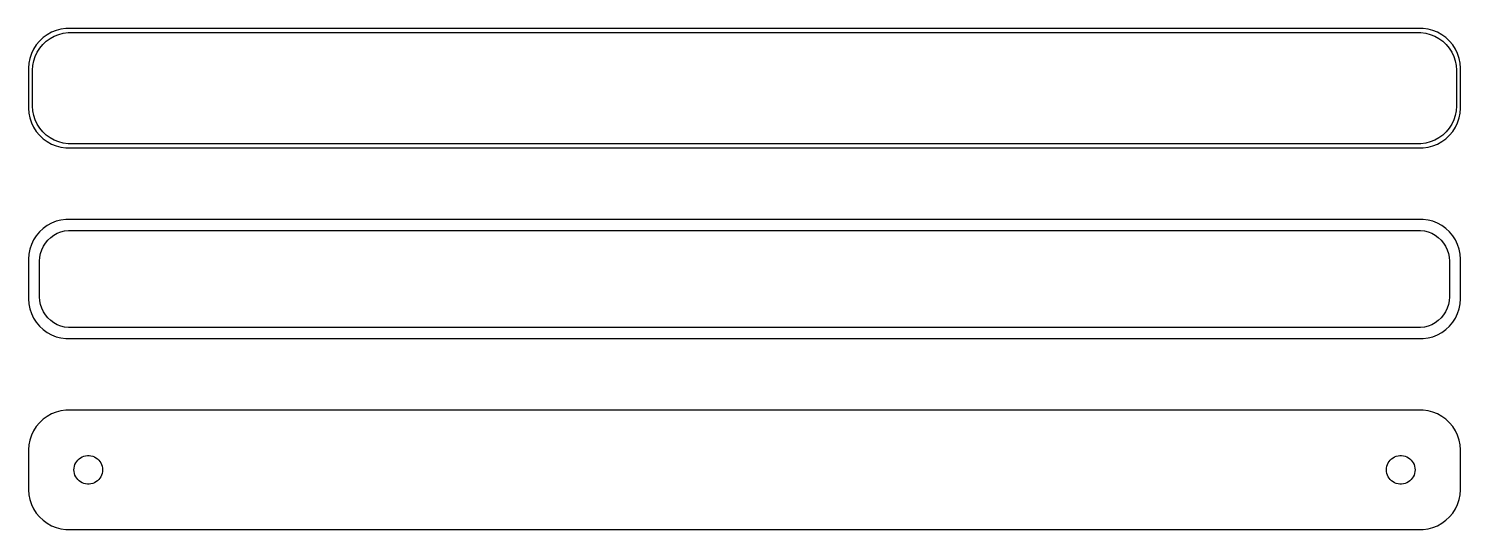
# Model space of a CAD drawing. Header units: metres. Extents: x -90 to 90, y 41 to 103.
import ezdxf

# ---------------------------------------------------------------- set-up
doc = ezdxf.new("R2010")
doc.units = ezdxf.units.M

msp = doc.modelspace()

# ---------------------------------------------------------------- linework, layer by layer
for p, q in [((-87.6791, 102.722), (-88.1871, 102.353)), ((-87.1289, 103.024), (-87.6791, 102.722)), ((-86.5451, 103.255), (-87.1289, 103.024)), ((-86.7724, 102.548), (-86.2178, 102.768)), ((-85.9369, 103.411), (-86.5451, 103.255)), ((-86.2178, 102.768), (-85.6401, 102.916)), ((-85.3139, 103.49), (-85.9369, 103.411)), ((-85.6401, 102.916), (-85.0482, 102.991)), ((85.3139, 103.49), (-85.3139, 103.49)), ((-85.0482, 102.991), (85.0482, 102.991)), ((85.0482, 102.991), (85.6401, 102.916)), ((85.9369, 103.411), (85.3139, 103.49)), ((85.6401, 102.916), (86.2178, 102.768)), ((86.5451, 103.255), (85.9369, 103.411)), ((86.2178, 102.768), (86.7724, 102.548)), ((87.1289, 103.024), (86.5451, 103.255)), ((87.6791, 102.722), (87.1289, 103.024)), ((88.1871, 102.353), (87.6791, 102.722)), ((-89.3815, 100.909), (-89.6489, 100.341)), ((-89.0451, 101.439), (-89.3815, 100.909)), ((-88.6448, 101.923), (-89.0451, 101.439)), ((-88.9125, 100.538), (-88.5928, 101.042)), ((-88.1871, 102.353), (-88.6448, 101.923)), ((-88.5928, 101.042), (-88.2126, 101.502)), ((-88.2126, 101.502), (-87.7778, 101.91)), ((-87.7778, 101.91), (-87.2952, 102.261)), ((-87.2952, 102.261), (-86.7724, 102.548)), ((86.7724, 102.548), (87.2952, 102.261)), ((87.2952, 102.261), (87.7778, 101.91)), ((87.7778, 101.91), (88.2126, 101.502)), ((88.6448, 101.923), (88.1871, 102.353)), ((88.2126, 101.502), (88.5928, 101.042)), ((88.5928, 101.042), (88.9125, 100.538)), ((89.0451, 101.439), (88.6448, 101.923)), ((89.3815, 100.909), (89.0451, 101.439)), ((89.6489, 100.341), (89.3815, 100.909)), ((-89.9606, 99.1267), (-90, 98.5)), ((-89.8429, 99.7434), (-89.9606, 99.1267)), ((-89.6489, 100.341), (-89.8429, 99.7434)), ((-89.4625, 98.8453), (-89.3508, 99.4313)), ((-89.3508, 99.4313), (-89.1664, 99.9986)), ((-89.1664, 99.9986), (-88.9125, 100.538)), ((88.9125, 100.538), (89.1664, 99.9986)), ((89.1664, 99.9986), (89.3508, 99.4313)), ((89.3508, 99.4313), (89.4625, 98.8453)), ((89.8429, 99.7434), (89.6489, 100.341)), ((89.9606, 99.1267), (89.8429, 99.7434)), ((90, 98.5), (89.9606, 99.1267)), ((-90, 98.5), (-90, 93.5)), ((-89.5, 98.25), (-89.4625, 98.8453)), ((-89.5, 93.75), (-89.5, 98.25)), ((89.4625, 98.8453), (89.5, 98.25)), ((89.5, 98.25), (89.5, 93.75)), ((90, 93.5), (90, 98.5)), ((-89.4625, 93.1547), (-89.5, 93.75)), ((89.5, 93.75), (89.4625, 93.1547)), ((-90, 93.5), (-89.9606, 92.8733)), ((-89.9606, 92.8733), (-89.8429, 92.2566)), ((-89.8429, 92.2566), (-89.6489, 91.6594)), ((-89.3508, 92.5687), (-89.4625, 93.1547)), ((-89.1664, 92.0014), (-89.3508, 92.5687)), ((-88.9125, 91.4617), (-89.1664, 92.0014)), ((89.1664, 92.0014), (88.9125, 91.4617)), ((89.3508, 92.5687), (89.1664, 92.0014)), ((89.4625, 93.1547), (89.3508, 92.5687)), ((89.6489, 91.6594), (89.8429, 92.2566)), ((89.8429, 92.2566), (89.9606, 92.8733)), ((89.9606, 92.8733), (90, 93.5)), ((-89.6489, 91.6594), (-89.3815, 91.0912)), ((-89.3815, 91.0912), (-89.0451, 90.5611)), ((-89.0451, 90.5611), (-88.6448, 90.0773)), ((-88.5928, 90.958), (-88.9125, 91.4617)), ((-88.6448, 90.0773), (-88.1871, 89.6474)), ((-88.2126, 90.4984), (-88.5928, 90.958)), ((-87.7778, 90.0901), (-88.2126, 90.4984)), ((-87.2952, 89.7395), (-87.7778, 90.0901)), ((87.7778, 90.0901), (87.2952, 89.7395)), ((88.2126, 90.4984), (87.7778, 90.0901)), ((88.1871, 89.6474), (88.6448, 90.0773)), ((88.5928, 90.958), (88.2126, 90.4984)), ((88.9125, 91.4617), (88.5928, 90.958)), ((88.6448, 90.0773), (89.0451, 90.5611)), ((89.0451, 90.5611), (89.3815, 91.0912)), ((89.3815, 91.0912), (89.6489, 91.6594)), ((-88.1871, 89.6474), (-87.6791, 89.2784)), ((-87.6791, 89.2784), (-87.1289, 88.9759)), ((-86.7724, 89.4521), (-87.2952, 89.7395)), ((-87.1289, 88.9759), (-86.5451, 88.7447)), ((-86.2178, 89.2325), (-86.7724, 89.4521)), ((-86.5451, 88.7447), (-85.9369, 88.5886)), ((-85.6401, 89.0841), (-86.2178, 89.2325)), ((-85.9369, 88.5886), (-85.3139, 88.5099)), ((-85.0482, 89.0094), (-85.6401, 89.0841)), ((-85.3139, 88.5099), (85.3139, 88.5099)), ((85.0482, 89.0094), (-85.0482, 89.0094)), ((85.6401, 89.0841), (85.0482, 89.0094)), ((85.3139, 88.5099), (85.9369, 88.5886)), ((86.2178, 89.2325), (85.6401, 89.0841)), ((85.9369, 88.5886), (86.5451, 88.7447)), ((86.7724, 89.4521), (86.2178, 89.2325)), ((86.5451, 88.7447), (87.1289, 88.9759)), ((87.2952, 89.7395), (86.7724, 89.4521)), ((87.1289, 88.9759), (87.6791, 89.2784)), ((87.6791, 89.2784), (88.1871, 89.6474)), ((-86.5451, 79.2553), (-87.1289, 79.0241)), ((-85.9369, 79.4114), (-86.5451, 79.2553)), ((-85.3139, 79.4901), (-85.9369, 79.4114)), ((85.3139, 79.4901), (-85.3139, 79.4901)), ((85.9369, 79.4114), (85.3139, 79.4901)), ((86.5451, 79.2553), (85.9369, 79.4114)), ((87.1289, 79.0241), (86.5451, 79.2553)), ((-89.0451, 77.4389), (-89.3815, 76.9088)), ((-88.6448, 77.9227), (-89.0451, 77.4389)), ((-88.1871, 78.3526), (-88.6448, 77.9227)), ((-87.6791, 78.7216), (-88.1871, 78.3526)), ((-87.1289, 79.0241), (-87.6791, 78.7216)), ((-87.2165, 77.2315), (-86.8234, 77.5171)), ((-86.8234, 77.5171), (-86.3975, 77.7512)), ((-86.3975, 77.7512), (-85.9457, 77.9301)), ((-85.9457, 77.9301), (-85.4751, 78.0509)), ((-85.4751, 78.0509), (-84.993, 78.1118)), ((-84.993, 78.1118), (84.993, 78.1118)), ((84.993, 78.1118), (85.4751, 78.0509)), ((85.4751, 78.0509), (85.9457, 77.9301)), ((85.9457, 77.9301), (86.3975, 77.7512)), ((86.3975, 77.7512), (86.8234, 77.5171)), ((86.8234, 77.5171), (87.2165, 77.2315)), ((87.6791, 78.7216), (87.1289, 79.0241)), ((88.1871, 78.3526), (87.6791, 78.7216)), ((88.6448, 77.9227), (88.1871, 78.3526)), ((89.0451, 77.4389), (88.6448, 77.9227)), ((89.3815, 76.9088), (89.0451, 77.4389)), ((-89.8429, 75.7434), (-89.9606, 75.1267)), ((-89.6489, 76.3406), (-89.8429, 75.7434)), ((-89.3815, 76.9088), (-89.6489, 76.3406)), ((-88.4979, 75.2123), (-88.3477, 75.6744)), ((-88.3477, 75.6744), (-88.1408, 76.1141)), ((-88.1408, 76.1141), (-87.8805, 76.5244)), ((-87.8805, 76.5244), (-87.5707, 76.8988)), ((-87.5707, 76.8988), (-87.2165, 77.2315)), ((87.2165, 77.2315), (87.5707, 76.8988)), ((87.5707, 76.8988), (87.8805, 76.5244)), ((87.8805, 76.5244), (88.1408, 76.1141)), ((88.1408, 76.1141), (88.3477, 75.6744)), ((88.3477, 75.6744), (88.4979, 75.2123)), ((89.6489, 76.3406), (89.3815, 76.9088)), ((89.8429, 75.7434), (89.6489, 76.3406)), ((89.9606, 75.1267), (89.8429, 75.7434)), ((-89.9606, 75.1267), (-90, 74.5)), ((-90, 74.5), (-90, 69.5)), ((-88.6195, 74.25), (-88.589, 74.735)), ((-88.6195, 69.75), (-88.6195, 74.25)), ((-88.589, 74.735), (-88.4979, 75.2123)), ((88.4979, 75.2123), (88.589, 74.735)), ((88.589, 74.735), (88.6195, 74.25)), ((88.6195, 74.25), (88.6195, 69.75)), ((90, 74.5), (89.9606, 75.1267)), ((90, 69.5), (90, 74.5)), ((-90, 69.5), (-89.9606, 68.8733)), ((-89.9606, 68.8733), (-89.8429, 68.2566)), ((-88.589, 69.265), (-88.6195, 69.75)), ((-88.4979, 68.7877), (-88.589, 69.265)), ((-88.3477, 68.3256), (-88.4979, 68.7877)), ((88.4979, 68.7877), (88.3477, 68.3256)), ((88.589, 69.265), (88.4979, 68.7877)), ((88.6195, 69.75), (88.589, 69.265)), ((89.8429, 68.2566), (89.9606, 68.8733)), ((89.9606, 68.8733), (90, 69.5)), ((-89.8429, 68.2566), (-89.6489, 67.6594)), ((-89.6489, 67.6594), (-89.3815, 67.0912)), ((-89.3815, 67.0912), (-89.0451, 66.5611)), ((-88.1408, 67.8859), (-88.3477, 68.3256)), ((-87.8805, 67.4756), (-88.1408, 67.8859)), ((-87.5707, 67.1012), (-87.8805, 67.4756)), ((-87.2165, 66.7685), (-87.5707, 67.1012)), ((-86.8234, 66.4829), (-87.2165, 66.7685)), ((87.2165, 66.7685), (86.8234, 66.4829)), ((87.5707, 67.1012), (87.2165, 66.7685)), ((87.8805, 67.4756), (87.5707, 67.1012)), ((88.1408, 67.8859), (87.8805, 67.4756)), ((88.3477, 68.3256), (88.1408, 67.8859)), ((89.0451, 66.5611), (89.3815, 67.0912)), ((89.3815, 67.0912), (89.6489, 67.6594)), ((89.6489, 67.6594), (89.8429, 68.2566)), ((-89.0451, 66.5611), (-88.6448, 66.0773)), ((-88.6448, 66.0773), (-88.1871, 65.6474)), ((-88.1871, 65.6474), (-87.6791, 65.2784)), ((-87.6791, 65.2784), (-87.1289, 64.9759)), ((-87.1289, 64.9759), (-86.5451, 64.7447)), ((-86.3975, 66.2488), (-86.8234, 66.4829)), ((-85.9457, 66.0699), (-86.3975, 66.2488)), ((-85.4751, 65.9491), (-85.9457, 66.0699)), ((-84.993, 65.8882), (-85.4751, 65.9491)), ((84.993, 65.8882), (-84.993, 65.8882)), ((85.4751, 65.9491), (84.993, 65.8882)), ((85.9457, 66.0699), (85.4751, 65.9491)), ((86.3975, 66.2488), (85.9457, 66.0699)), ((86.8234, 66.4829), (86.3975, 66.2488)), ((86.5451, 64.7447), (87.1289, 64.9759)), ((87.1289, 64.9759), (87.6791, 65.2784)), ((87.6791, 65.2784), (88.1871, 65.6474)), ((88.1871, 65.6474), (88.6448, 66.0773)), ((88.6448, 66.0773), (89.0451, 66.5611)), ((-86.5451, 64.7447), (-85.9369, 64.5886)), ((-85.9369, 64.5886), (-85.3139, 64.5099)), ((-85.3139, 64.5099), (85.3139, 64.5099)), ((85.3139, 64.5099), (85.9369, 64.5886)), ((85.9369, 64.5886), (86.5451, 64.7447)), ((-88.1871, 54.3526), (-88.6448, 53.9227)), ((-87.6791, 54.7216), (-88.1871, 54.3526)), ((-87.1289, 55.0241), (-87.6791, 54.7216)), ((-86.5451, 55.2553), (-87.1289, 55.0241)), ((-85.9369, 55.4114), (-86.5451, 55.2553)), ((-85.3139, 55.4901), (-85.9369, 55.4114)), ((85.3139, 55.4901), (-85.3139, 55.4901)), ((85.9369, 55.4114), (85.3139, 55.4901)), ((86.5451, 55.2553), (85.9369, 55.4114)), ((87.1289, 55.0241), (86.5451, 55.2553)), ((87.6791, 54.7216), (87.1289, 55.0241)), ((88.1871, 54.3526), (87.6791, 54.7216)), ((88.6448, 53.9227), (88.1871, 54.3526)), ((-89.6489, 52.3406), (-89.8429, 51.7434)), ((-89.3815, 52.9088), (-89.6489, 52.3406)), ((-89.0451, 53.4389), (-89.3815, 52.9088)), ((-88.6448, 53.9227), (-89.0451, 53.4389)), ((89.0451, 53.4389), (88.6448, 53.9227)), ((89.3815, 52.9088), (89.0451, 53.4389)), ((89.6489, 52.3406), (89.3815, 52.9088)), ((89.8429, 51.7434), (89.6489, 52.3406)), ((-89.9606, 51.1267), (-90, 50.5)), ((-90, 50.5), (-90, 45.5)), ((-89.8429, 51.7434), (-89.9606, 51.1267)), ((89.9606, 51.1267), (89.8429, 51.7434)), ((90, 50.5), (89.9606, 51.1267)), ((90, 45.5), (90, 50.5)), ((-84.2434, 48.4476), (-84.1736, 48.6626)), ((-84.1736, 48.6626), (-84.0773, 48.8671)), ((-84.0773, 48.8671), (-83.9562, 49.058)), ((-83.9562, 49.058), (-83.8121, 49.2322)), ((-83.8121, 49.2322), (-83.6474, 49.3869)), ((-83.6474, 49.3869), (-83.4645, 49.5198)), ((-83.4645, 49.5198), (-83.2664, 49.6287)), ((-83.2664, 49.6287), (-83.0562, 49.7119)), ((-83.0562, 49.7119), (-82.8373, 49.7681)), ((-82.8373, 49.7681), (-82.613, 49.7964)), ((-82.613, 49.7964), (-82.387, 49.7964)), ((-82.387, 49.7964), (-82.1627, 49.7681)), ((-82.1627, 49.7681), (-81.9438, 49.7119)), ((-81.9438, 49.7119), (-81.7336, 49.6287)), ((-81.7336, 49.6287), (-81.5355, 49.5198)), ((-81.5355, 49.5198), (-81.3526, 49.3869)), ((-81.3526, 49.3869), (-81.1879, 49.2322)), ((-81.1879, 49.2322), (-81.0438, 49.058)), ((-81.0438, 49.058), (-80.9226, 48.8671)), ((-80.9226, 48.8671), (-80.8264, 48.6626)), ((-80.8264, 48.6626), (-80.7565, 48.4476)), ((80.7565, 48.4476), (80.8264, 48.6626)), ((80.8264, 48.6626), (80.9226, 48.8671)), ((80.9226, 48.8671), (81.0438, 49.058)), ((81.0438, 49.058), (81.1879, 49.2322)), ((81.1879, 49.2322), (81.3526, 49.3869)), ((81.3526, 49.3869), (81.5355, 49.5198)), ((81.5355, 49.5198), (81.7336, 49.6287)), ((81.7336, 49.6287), (81.9438, 49.7119)), ((81.9438, 49.7119), (82.1627, 49.7681)), ((82.1627, 49.7681), (82.387, 49.7964)), ((82.387, 49.7964), (82.613, 49.7964)), ((82.613, 49.7964), (82.8373, 49.7681)), ((82.8373, 49.7681), (83.0562, 49.7119)), ((83.0562, 49.7119), (83.2664, 49.6287)), ((83.2664, 49.6287), (83.4645, 49.5198)), ((83.4645, 49.5198), (83.6474, 49.3869)), ((83.6474, 49.3869), (83.8121, 49.2322)), ((83.8121, 49.2322), (83.9562, 49.058)), ((83.9562, 49.058), (84.0773, 48.8671)), ((84.0773, 48.8671), (84.1736, 48.6626)), ((84.1736, 48.6626), (84.2434, 48.4476)), ((-84.3, 48), (-84.2858, 48.2256)), ((-84.2858, 47.7744), (-84.3, 48)), ((-84.2858, 48.2256), (-84.2434, 48.4476)), ((-84.2434, 47.5524), (-84.2858, 47.7744)), ((-84.1736, 47.3374), (-84.2434, 47.5524)), ((-84.0773, 47.1329), (-84.1736, 47.3374)), ((-83.9562, 46.942), (-84.0773, 47.1329)), ((-83.8121, 46.7678), (-83.9562, 46.942)), ((-81.0438, 46.942), (-81.1879, 46.7678)), ((-80.9226, 47.1329), (-81.0438, 46.942)), ((-80.8264, 47.3374), (-80.9226, 47.1329)), ((-80.7565, 47.5524), (-80.8264, 47.3374)), ((-80.7565, 48.4476), (-80.7142, 48.2256)), ((-80.7142, 47.7744), (-80.7565, 47.5524)), ((-80.7142, 48.2256), (-80.7, 48)), ((-80.7, 48), (-80.7142, 47.7744)), ((80.7, 48), (80.7142, 48.2256)), ((80.7142, 47.7744), (80.7, 48)), ((80.7142, 48.2256), (80.7565, 48.4476)), ((80.7565, 47.5524), (80.7142, 47.7744)), ((80.8264, 47.3374), (80.7565, 47.5524)), ((80.9226, 47.1329), (80.8264, 47.3374)), ((81.0438, 46.942), (80.9226, 47.1329)), ((81.1879, 46.7678), (81.0438, 46.942)), ((83.9562, 46.942), (83.8121, 46.7678)), ((84.0773, 47.1329), (83.9562, 46.942)), ((84.1736, 47.3374), (84.0773, 47.1329)), ((84.2434, 47.5524), (84.1736, 47.3374)), ((84.2434, 48.4476), (84.2858, 48.2256)), ((84.2858, 47.7744), (84.2434, 47.5524)), ((84.2858, 48.2256), (84.3, 48)), ((84.3, 48), (84.2858, 47.7744)), ((-90, 45.5), (-89.9606, 44.8733)), ((-83.6474, 46.6131), (-83.8121, 46.7678)), ((-83.4645, 46.4802), (-83.6474, 46.6131)), ((-83.2664, 46.3713), (-83.4645, 46.4802)), ((-83.0562, 46.2881), (-83.2664, 46.3713)), ((-82.8373, 46.2319), (-83.0562, 46.2881)), ((-82.613, 46.2036), (-82.8373, 46.2319)), ((-82.387, 46.2036), (-82.613, 46.2036)), ((-82.1627, 46.2319), (-82.387, 46.2036)), ((-81.9438, 46.2881), (-82.1627, 46.2319)), ((-81.7336, 46.3713), (-81.9438, 46.2881)), ((-81.5355, 46.4802), (-81.7336, 46.3713)), ((-81.3526, 46.6131), (-81.5355, 46.4802)), ((-81.1879, 46.7678), (-81.3526, 46.6131)), ((81.3526, 46.6131), (81.1879, 46.7678)), ((81.5355, 46.4802), (81.3526, 46.6131)), ((81.7336, 46.3713), (81.5355, 46.4802)), ((81.9438, 46.2881), (81.7336, 46.3713)), ((82.1627, 46.2319), (81.9438, 46.2881)), ((82.387, 46.2036), (82.1627, 46.2319)), ((82.613, 46.2036), (82.387, 46.2036)), ((82.8373, 46.2319), (82.613, 46.2036)), ((83.0562, 46.2881), (82.8373, 46.2319)), ((83.2664, 46.3713), (83.0562, 46.2881)), ((83.4645, 46.4802), (83.2664, 46.3713)), ((83.6474, 46.6131), (83.4645, 46.4802)), ((83.8121, 46.7678), (83.6474, 46.6131)), ((89.9606, 44.8733), (90, 45.5)), ((-89.9606, 44.8733), (-89.8429, 44.2566)), ((-89.8429, 44.2566), (-89.6489, 43.6594)), ((-89.6489, 43.6594), (-89.3815, 43.0912)), ((89.3815, 43.0912), (89.6489, 43.6594)), ((89.6489, 43.6594), (89.8429, 44.2566)), ((89.8429, 44.2566), (89.9606, 44.8733)), ((-89.3815, 43.0912), (-89.0451, 42.5611)), ((-89.0451, 42.5611), (-88.6448, 42.0773)), ((-88.6448, 42.0773), (-88.1871, 41.6474)), ((-88.1871, 41.6474), (-87.6791, 41.2784)), ((87.6791, 41.2784), (88.1871, 41.6474)), ((88.1871, 41.6474), (88.6448, 42.0773)), ((88.6448, 42.0773), (89.0451, 42.5611)), ((89.0451, 42.5611), (89.3815, 43.0912)), ((-87.6791, 41.2784), (-87.1289, 40.9759)), ((-87.1289, 40.9759), (-86.5451, 40.7447)), ((-86.5451, 40.7447), (-85.9369, 40.5886)), ((-85.9369, 40.5886), (-85.3139, 40.5099)), ((-85.3139, 40.5099), (85.3139, 40.5099)), ((85.3139, 40.5099), (85.9369, 40.5886)), ((85.9369, 40.5886), (86.5451, 40.7447)), ((86.5451, 40.7447), (87.1289, 40.9759)), ((87.1289, 40.9759), (87.6791, 41.2784))]:
    msp.add_line(p, q)

doc.saveas('drawing.dxf')
